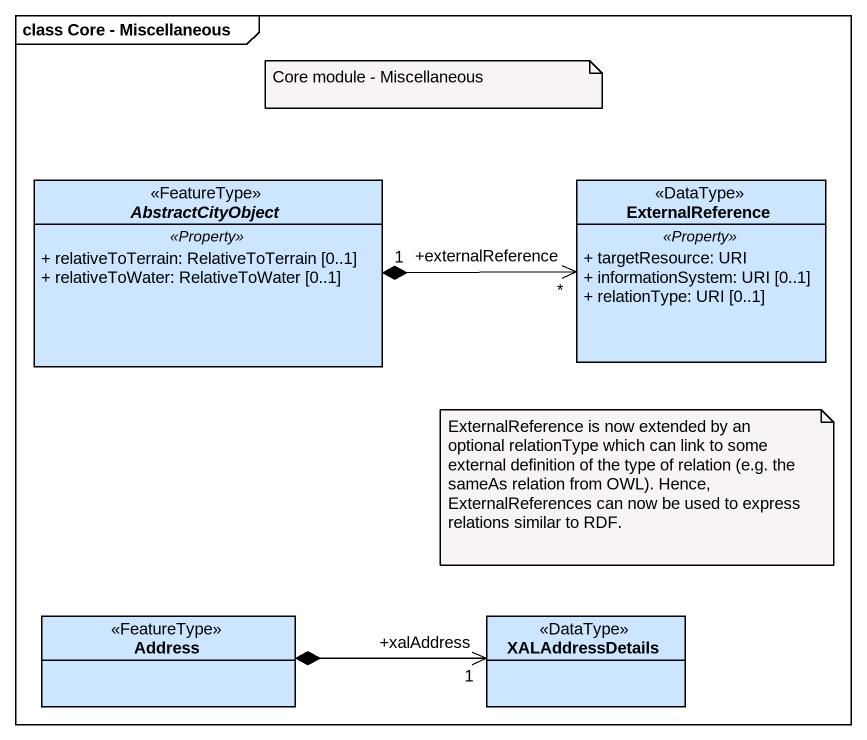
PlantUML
@startuml
mainframe class Core - Miscellaneous
hide circle
hide empty members
skinparam classAttributeIconSize 0
abstract class AbstractCityObject <<FeatureType>> #CCE6FF {
  .. <<Property>> ..
  + relativeToTerrain: RelativeToTerrain [0..1]
  + relativeToWater: RelativeToWater [0..1]
}
class ExternalReference <<DataType>> #CCE6FF {
  .. <<Property>> ..
  + targetResource: URI
  + informationSystem: URI [0..1]
  + relationType: URI [0..1]
}
class Address <<FeatureType>> #CCE6FF
class XALAddressDetails <<DataType>> #CCE6FF
AbstractCityObject "1" *-right-> "+externalReference\n*" ExternalReference
Address *-right-> "+xalAddress\n1" XALAddressDetails
note as N1
  Core module - Miscellaneous
end note
note as N2
  ExternalReference is now extended by an optional relationType which can link to some external definition of the type of relation (e.g. the sameAs relation from OWL). Hence, ExternalReferences can now be used to express relations similar to RDF.
end note
@enduml
